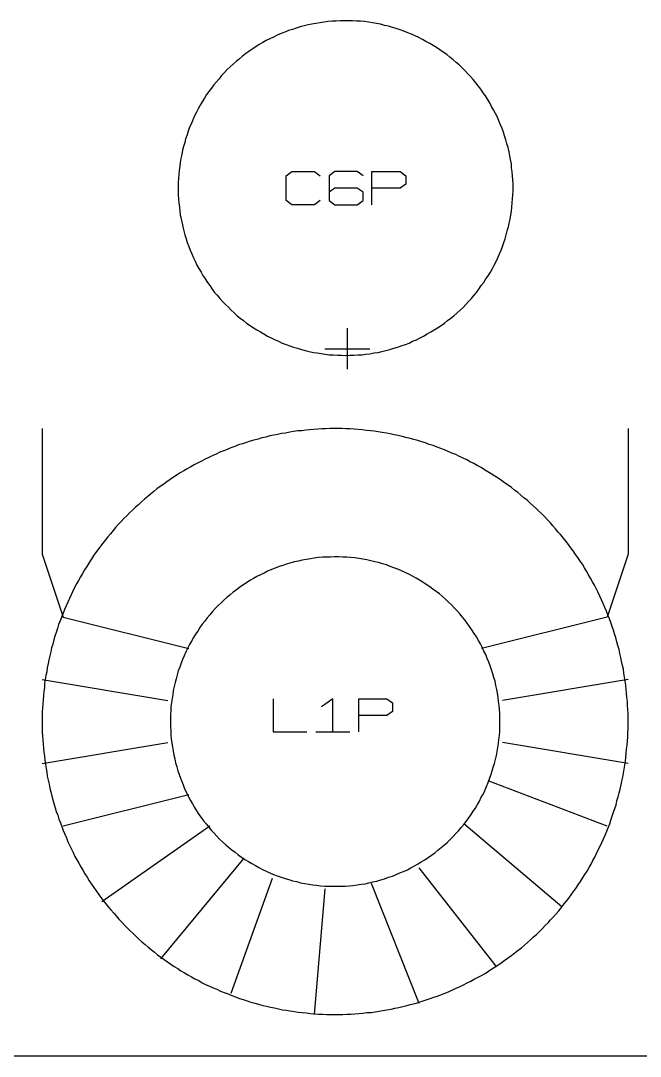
# Model space of a CAD drawing. Extents: x -93 to 502, y -337 to 504.
# Drawn here: x 79.9 to 133.1, y 0 to 88.9 of the extents above; entities that cross this region are included whole.
import ezdxf

# ---------------------------------------------------------------- set-up
doc = ezdxf.new("R2010")
doc.units = 0
doc.layers.add('1', color=1, linetype='CONTINUOUS')

msp = doc.modelspace()

# ---------------------------------------------------------------- linework, layer by layer
at = {"layer": '1'}
for p, q in [((107.33, 88.93), (106.98, 88.9)), ((107.68, 88.93), (107.33, 88.93)), ((108.03, 88.93), (107.68, 88.93)), ((108.38, 88.93), (108.03, 88.93)), ((108.73, 88.9), (108.38, 88.93)), ((102.9, 88.08), (102.58, 87.95)), ((103.23, 88.18), (102.9, 88.08)), ((103.55, 88.3), (103.23, 88.18)), ((103.9, 88.4), (103.55, 88.3)), ((104.23, 88.48), (103.9, 88.4)), ((104.58, 88.58), (104.23, 88.48)), ((104.9, 88.63), (104.58, 88.58)), ((105.25, 88.7), (104.9, 88.63)), ((105.6, 88.75), (105.25, 88.7)), ((105.95, 88.8), (105.6, 88.75)), ((106.28, 88.85), (105.95, 88.8)), ((106.63, 88.88), (106.28, 88.85)), ((106.98, 88.9), (106.63, 88.88)), ((109.08, 88.88), (108.73, 88.9)), ((109.43, 88.85), (109.08, 88.88)), ((109.78, 88.8), (109.43, 88.85)), ((110.1, 88.75), (109.78, 88.8)), ((110.45, 88.68), (110.1, 88.75)), ((110.8, 88.63), (110.45, 88.68)), ((111.15, 88.53), (110.8, 88.63)), ((111.48, 88.45), (111.15, 88.53)), ((111.83, 88.35), (111.48, 88.45)), ((112.15, 88.25), (111.83, 88.35)), ((112.48, 88.15), (112.15, 88.25)), ((112.8, 88.03), (112.48, 88.15)), ((100.98, 87.23), (100.68, 87.05)), ((101.3, 87.38), (100.98, 87.23)), ((101.6, 87.53), (101.3, 87.38)), ((101.93, 87.68), (101.6, 87.53)), ((102.25, 87.83), (101.93, 87.68)), ((102.58, 87.95), (102.25, 87.83)), ((113.13, 87.9), (112.8, 88.03)), ((113.45, 87.78), (113.13, 87.9)), ((113.78, 87.63), (113.45, 87.78)), ((114.1, 87.48), (113.78, 87.63)), ((114.4, 87.33), (114.1, 87.48)), ((114.7, 87.15), (114.4, 87.33)), ((99.5, 86.3), (99.23, 86.1)), ((99.78, 86.5), (99.5, 86.3)), ((100.08, 86.68), (99.78, 86.5)), ((100.38, 86.88), (100.08, 86.68)), ((100.68, 87.05), (100.38, 86.88)), ((115.03, 86.98), (114.7, 87.15)), ((115.33, 86.8), (115.03, 86.98)), ((115.6, 86.62), (115.33, 86.8)), ((115.9, 86.43), (115.6, 86.62)), ((116.18, 86.23), (115.9, 86.43)), ((98.4, 85.43), (98.13, 85.2)), ((98.68, 85.65), (98.4, 85.43)), ((98.95, 85.88), (98.68, 85.65)), ((99.23, 86.1), (98.95, 85.88)), ((116.48, 86.03), (116.18, 86.23)), ((116.75, 85.8), (116.48, 86.03)), ((117.03, 85.58), (116.75, 85.8)), ((117.28, 85.35), (117.03, 85.58)), ((97.63, 84.73), (97.4, 84.48)), ((97.88, 84.98), (97.63, 84.73)), ((98.13, 85.2), (97.88, 84.98)), ((117.55, 85.13), (117.28, 85.35)), ((117.8, 84.88), (117.55, 85.13)), ((118.05, 84.65), (117.8, 84.88)), ((118.28, 84.38), (118.05, 84.65)), ((96.7, 83.68), (96.48, 83.43)), ((96.93, 83.95), (96.7, 83.68)), ((97.15, 84.23), (96.93, 83.95)), ((97.4, 84.48), (97.15, 84.23)), ((118.53, 84.13), (118.28, 84.38)), ((118.75, 83.88), (118.53, 84.13)), ((118.98, 83.6), (118.75, 83.88)), ((119.18, 83.33), (118.98, 83.6)), ((96.05, 82.85), (95.85, 82.58)), ((96.28, 83.13), (96.05, 82.85)), ((96.48, 83.43), (96.28, 83.13)), ((119.4, 83.05), (119.18, 83.33)), ((119.6, 82.75), (119.4, 83.05)), ((119.8, 82.48), (119.6, 82.75)), ((95.48, 81.97), (95.3, 81.67)), ((95.68, 82.28), (95.48, 81.97)), ((95.85, 82.58), (95.68, 82.28)), ((119.98, 82.18), (119.8, 82.48)), ((120.18, 81.88), (119.98, 82.18)), ((120.33, 81.57), (120.18, 81.88)), ((94.98, 81.07), (94.83, 80.75)), ((95.15, 81.37), (94.98, 81.07)), ((95.3, 81.67), (95.15, 81.37)), ((120.5, 81.27), (120.33, 81.57)), ((120.68, 80.95), (120.5, 81.27)), ((120.83, 80.65), (120.68, 80.95)), ((94.55, 80.1), (94.4, 79.8)), ((94.68, 80.42), (94.55, 80.1)), ((94.83, 80.75), (94.68, 80.42)), ((120.95, 80.32), (120.83, 80.65)), ((121.1, 80), (120.95, 80.32)), ((94.28, 79.45), (94.18, 79.12)), ((94.4, 79.8), (94.28, 79.45)), ((121.23, 79.68), (121.1, 80)), ((121.35, 79.35), (121.23, 79.68)), ((121.45, 79.03), (121.35, 79.35)), ((93.98, 78.48), (93.88, 78.13)), ((94.05, 78.8), (93.98, 78.48)), ((94.18, 79.12), (94.05, 78.8)), ((121.55, 78.7), (121.45, 79.03)), ((121.65, 78.35), (121.55, 78.7)), ((121.75, 78.03), (121.65, 78.35)), ((93.73, 77.45), (93.65, 77.1)), ((93.8, 77.8), (93.73, 77.45)), ((93.88, 78.13), (93.8, 77.8)), ((121.83, 77.68), (121.75, 78.03)), ((121.9, 77.33), (121.83, 77.68)), ((93.6, 76.75), (93.55, 76.43)), ((93.65, 77.1), (93.6, 76.75)), ((121.95, 77), (121.9, 77.33)), ((122.03, 76.65), (121.95, 77)), ((122.05, 76.3), (122.03, 76.65)), ((93.48, 75.73), (93.45, 75.38)), ((93.5, 76.08), (93.48, 75.73)), ((93.55, 76.43), (93.5, 76.08)), ((102.7, 75.6), (103.18, 75.98)), ((102.7, 73.5), (102.7, 75.6)), ((103.18, 75.98), (105.13, 75.98)), ((105.13, 75.98), (105.6, 75.6)), ((106.88, 75.98), (106.38, 75.6)), ((106.38, 75.6), (106.38, 73.5)), ((108.8, 75.98), (106.88, 75.98)), ((109.3, 75.6), (108.8, 75.98)), ((110.05, 73.13), (110.05, 75.98)), ((110.05, 75.98), (112.48, 75.98)), ((112.48, 75.98), (112.98, 75.6)), ((112.98, 75.6), (112.98, 74.9)), ((122.1, 75.95), (122.05, 76.3)), ((122.13, 75.6), (122.1, 75.95)), ((122.15, 75.25), (122.13, 75.6)), ((93.45, 75.38), (93.43, 75.03)), ((93.43, 75.03), (93.43, 74.68)), ((112.98, 74.9), (112.48, 74.55)), ((122.18, 74.9), (122.15, 75.25)), ((122.18, 74.55), (122.18, 74.9)), ((93.43, 74.68), (93.43, 74.33)), ((93.43, 74.33), (93.43, 73.98)), ((93.43, 73.98), (93.45, 73.63)), ((106.88, 74.55), (106.38, 74.2)), ((108.8, 74.55), (106.88, 74.55)), ((109.3, 74.2), (108.8, 74.55)), ((109.3, 73.5), (109.3, 74.2)), ((112.48, 74.55), (110.05, 74.55)), ((122.13, 73.63), (122.15, 73.98)), ((122.15, 73.98), (122.18, 74.33)), ((122.18, 74.33), (122.18, 74.55)), ((93.45, 73.63), (93.48, 73.28)), ((93.48, 73.28), (93.53, 72.93)), ((93.53, 72.93), (93.55, 72.58)), ((103.18, 73.13), (102.7, 73.5)), ((105.13, 73.13), (103.18, 73.13)), ((105.6, 73.5), (105.13, 73.13)), ((106.38, 73.5), (106.88, 73.13)), ((106.88, 73.13), (108.8, 73.13)), ((108.8, 73.13), (109.3, 73.5)), ((122.03, 72.58), (122.08, 72.93)), ((122.08, 72.93), (122.1, 73.28)), ((122.1, 73.28), (122.13, 73.63)), ((93.55, 72.58), (93.6, 72.25)), ((93.6, 72.25), (93.68, 71.9)), ((121.93, 71.9), (121.98, 72.25)), ((121.98, 72.25), (122.03, 72.58)), ((93.68, 71.9), (93.75, 71.55)), ((93.75, 71.55), (93.83, 71.23)), ((93.83, 71.23), (93.9, 70.88)), ((121.68, 70.88), (121.78, 71.23)), ((121.78, 71.23), (121.85, 71.55)), ((121.85, 71.55), (121.93, 71.9)), ((93.9, 70.88), (94, 70.55)), ((94, 70.55), (94.1, 70.2)), ((121.5, 70.2), (121.6, 70.55)), ((121.6, 70.55), (121.68, 70.88)), ((94.1, 70.2), (94.2, 69.88)), ((94.2, 69.88), (94.33, 69.55)), ((94.33, 69.55), (94.45, 69.23)), ((121.15, 69.23), (121.28, 69.55)), ((121.28, 69.55), (121.38, 69.88)), ((121.38, 69.88), (121.5, 70.2)), ((94.45, 69.23), (94.58, 68.9)), ((94.58, 68.9), (94.73, 68.58)), ((94.73, 68.58), (94.88, 68.28)), ((120.73, 68.25), (120.88, 68.58)), ((120.88, 68.58), (121, 68.9)), ((121, 68.9), (121.15, 69.23)), ((94.88, 68.28), (95.03, 67.95)), ((95.03, 67.95), (95.2, 67.65)), ((95.2, 67.65), (95.38, 67.35)), ((120.23, 67.33), (120.4, 67.65)), ((120.4, 67.65), (120.55, 67.95)), ((120.55, 67.95), (120.73, 68.25)), ((95.38, 67.35), (95.55, 67.05)), ((95.55, 67.05), (95.73, 66.75)), ((95.73, 66.75), (95.93, 66.45)), ((119.68, 66.45), (119.85, 66.75)), ((119.85, 66.75), (120.05, 67.03)), ((120.05, 67.03), (120.23, 67.33)), ((95.93, 66.45), (96.13, 66.18)), ((96.13, 66.18), (96.33, 65.88)), ((96.33, 65.88), (96.55, 65.6)), ((119.05, 65.6), (119.25, 65.88)), ((119.25, 65.88), (119.45, 66.18)), ((119.45, 66.18), (119.68, 66.45)), ((96.55, 65.6), (96.78, 65.35)), ((96.78, 65.35), (97, 65.08)), ((97, 65.08), (97.23, 64.83)), ((118.35, 64.83), (118.6, 65.08)), ((118.6, 65.08), (118.83, 65.35)), ((118.83, 65.35), (119.05, 65.6)), ((97.23, 64.83), (97.48, 64.55)), ((97.48, 64.55), (97.73, 64.33)), ((97.73, 64.33), (97.98, 64.08)), ((97.98, 64.08), (98.23, 63.83)), ((117.38, 63.83), (117.63, 64.08)), ((117.63, 64.08), (117.88, 64.3)), ((117.88, 64.3), (118.13, 64.55)), ((118.13, 64.55), (118.35, 64.83)), ((98.23, 63.83), (98.48, 63.6)), ((98.48, 63.6), (98.75, 63.38)), ((98.75, 63.38), (99.03, 63.18)), ((99.03, 63.18), (99.3, 62.95)), ((116.28, 62.95), (116.55, 63.18)), ((116.55, 63.18), (116.83, 63.38)), ((116.83, 63.38), (117.1, 63.6)), ((117.1, 63.6), (117.38, 63.83)), ((99.3, 62.95), (99.6, 62.75)), ((99.6, 62.75), (99.88, 62.55)), ((99.88, 62.55), (100.18, 62.38)), ((100.18, 62.38), (100.48, 62.2)), ((107.93, 62.53), (107.93, 59)), ((115.13, 62.2), (115.4, 62.38)), ((115.4, 62.38), (115.7, 62.55)), ((115.7, 62.55), (116, 62.75)), ((116, 62.75), (116.28, 62.95)), ((100.48, 62.2), (100.78, 62.03)), ((100.78, 62.03), (101.08, 61.85)), ((101.08, 61.85), (101.4, 61.7)), ((101.4, 61.7), (101.7, 61.55)), ((101.7, 61.55), (102.03, 61.4)), ((102.03, 61.4), (102.35, 61.25)), ((113.25, 61.25), (113.55, 61.4)), ((113.55, 61.4), (113.88, 61.53)), ((113.88, 61.53), (114.2, 61.7)), ((114.2, 61.7), (114.5, 61.85)), ((114.5, 61.85), (114.8, 62.03)), ((114.8, 62.03), (115.13, 62.2)), ((102.35, 61.25), (102.68, 61.13)), ((102.68, 61.13), (103, 61)), ((103, 61), (103.33, 60.9)), ((103.33, 60.9), (103.68, 60.8)), ((103.68, 60.8), (104, 60.7)), ((104, 60.7), (104.33, 60.6)), ((104.33, 60.6), (104.68, 60.53)), ((104.68, 60.53), (105.03, 60.45)), ((106, 60.75), (109.88, 60.75)), ((110.58, 60.45), (110.9, 60.53)), ((110.9, 60.53), (111.25, 60.6)), ((111.25, 60.6), (111.6, 60.7)), ((111.6, 60.7), (111.93, 60.8)), ((111.93, 60.8), (112.25, 60.9)), ((112.25, 60.9), (112.58, 61)), ((112.58, 61), (112.93, 61.13)), ((112.93, 61.13), (113.25, 61.25)), ((105.03, 60.45), (105.35, 60.4)), ((105.35, 60.4), (105.7, 60.35)), ((105.7, 60.35), (106.05, 60.3)), ((106.05, 60.3), (106.4, 60.25)), ((106.4, 60.25), (106.75, 60.23)), ((106.75, 60.23), (107.1, 60.2)), ((107.1, 60.2), (107.45, 60.2)), ((107.45, 60.2), (107.8, 60.18)), ((107.8, 60.18), (108.15, 60.2)), ((108.15, 60.2), (108.5, 60.2)), ((108.5, 60.2), (108.85, 60.23)), ((108.85, 60.23), (109.2, 60.25)), ((109.2, 60.25), (109.53, 60.3)), ((109.53, 60.3), (109.88, 60.33)), ((109.88, 60.33), (110.23, 60.4)), ((110.23, 60.4), (110.58, 60.45)), ((81.75, 53.9), (81.75, 43.12)), ((101.95, 53.4), (101.63, 53.35)), ((102.3, 53.47), (101.95, 53.4)), ((102.65, 53.52), (102.3, 53.47)), ((103, 53.6), (102.65, 53.52)), ((103.33, 53.65), (103, 53.6)), ((103.68, 53.7), (103.33, 53.65)), ((104.03, 53.72), (103.68, 53.7)), ((104.38, 53.77), (104.03, 53.72)), ((104.7, 53.8), (104.38, 53.77)), ((105.05, 53.82), (104.7, 53.8)), ((105.4, 53.85), (105.05, 53.82)), ((105.75, 53.87), (105.4, 53.85)), ((106.1, 53.87), (105.75, 53.87)), ((106.45, 53.9), (106.1, 53.87)), ((106.8, 53.9), (106.45, 53.9)), ((107.15, 53.9), (106.8, 53.9)), ((107.5, 53.9), (107.15, 53.9)), ((107.83, 53.87), (107.5, 53.9)), ((108.18, 53.87), (107.83, 53.87)), ((108.53, 53.85), (108.18, 53.87)), ((108.88, 53.82), (108.53, 53.85)), ((109.23, 53.8), (108.88, 53.82)), ((109.58, 53.75), (109.23, 53.8)), ((109.93, 53.72), (109.58, 53.75)), ((110.25, 53.67), (109.93, 53.72)), ((110.6, 53.62), (110.25, 53.67)), ((110.95, 53.57), (110.6, 53.62)), ((111.3, 53.5), (110.95, 53.57)), ((111.63, 53.45), (111.3, 53.5)), ((111.98, 53.37), (111.63, 53.45)), ((112.3, 53.3), (111.98, 53.37)), ((132.05, 53.9), (132.05, 43.12)), ((98.6, 52.5), (98.28, 52.37)), ((98.95, 52.6), (98.6, 52.5)), ((99.28, 52.72), (98.95, 52.6)), ((99.6, 52.82), (99.28, 52.72)), ((99.93, 52.92), (99.6, 52.82)), ((100.28, 53), (99.93, 52.92)), ((100.6, 53.1), (100.28, 53)), ((100.95, 53.17), (100.6, 53.1)), ((101.28, 53.27), (100.95, 53.17)), ((101.63, 53.35), (101.28, 53.27)), ((112.65, 53.22), (112.3, 53.3)), ((112.98, 53.15), (112.65, 53.22)), ((113.33, 53.05), (112.98, 53.15)), ((113.65, 52.97), (113.33, 53.05)), ((114, 52.87), (113.65, 52.97)), ((114.33, 52.77), (114, 52.87)), ((114.65, 52.67), (114.33, 52.77)), ((114.98, 52.55), (114.65, 52.67)), ((115.33, 52.45), (114.98, 52.55)), ((96.68, 51.72), (96.35, 51.57)), ((97, 51.87), (96.68, 51.72)), ((97.33, 52), (97, 51.87)), ((97.63, 52.12), (97.33, 52)), ((97.95, 52.25), (97.63, 52.12)), ((98.28, 52.37), (97.95, 52.25)), ((115.65, 52.32), (115.33, 52.45)), ((115.98, 52.2), (115.65, 52.32)), ((116.3, 52.07), (115.98, 52.2)), ((116.6, 51.95), (116.3, 52.07)), ((116.93, 51.8), (116.6, 51.95)), ((117.25, 51.67), (116.93, 51.8)), ((117.58, 51.52), (117.25, 51.67)), ((94.8, 50.8), (94.5, 50.62)), ((95.13, 50.97), (94.8, 50.8)), ((95.43, 51.12), (95.13, 50.97)), ((95.73, 51.27), (95.43, 51.12)), ((96.05, 51.42), (95.73, 51.27)), ((96.35, 51.57), (96.05, 51.42)), ((117.88, 51.37), (117.58, 51.52)), ((118.2, 51.22), (117.88, 51.37)), ((118.5, 51.05), (118.2, 51.22)), ((118.8, 50.9), (118.5, 51.05)), ((119.1, 50.72), (118.8, 50.9)), ((119.43, 50.55), (119.1, 50.72)), ((93.33, 49.92), (93.03, 49.72)), ((93.6, 50.1), (93.33, 49.92)), ((93.9, 50.27), (93.6, 50.1)), ((94.2, 50.45), (93.9, 50.27)), ((94.5, 50.62), (94.2, 50.45)), ((119.73, 50.37), (119.43, 50.55)), ((120, 50.2), (119.73, 50.37)), ((120.3, 50.02), (120, 50.2)), ((120.6, 49.82), (120.3, 50.02)), ((120.9, 49.65), (120.6, 49.82)), ((91.88, 48.92), (91.6, 48.72)), ((92.18, 49.12), (91.88, 48.92)), ((92.45, 49.32), (92.18, 49.12)), ((92.73, 49.52), (92.45, 49.32)), ((93.03, 49.72), (92.73, 49.52)), ((121.18, 49.45), (120.9, 49.65)), ((121.45, 49.25), (121.18, 49.45)), ((121.75, 49.05), (121.45, 49.25)), ((122.03, 48.85), (121.75, 49.05)), ((90.8, 48.07), (90.53, 47.85)), ((91.05, 48.27), (90.8, 48.07)), ((91.33, 48.5), (91.05, 48.27)), ((91.6, 48.72), (91.33, 48.5)), ((122.3, 48.62), (122.03, 48.85)), ((122.58, 48.42), (122.3, 48.62)), ((122.85, 48.2), (122.58, 48.42)), ((123.1, 47.97), (122.85, 48.2)), ((89.75, 47.15), (89.5, 46.9)), ((90, 47.37), (89.75, 47.15)), ((90.28, 47.62), (90, 47.37)), ((90.53, 47.85), (90.28, 47.62)), ((123.38, 47.75), (123.1, 47.97)), ((123.63, 47.52), (123.38, 47.75)), ((123.9, 47.27), (123.63, 47.52)), ((124.15, 47.05), (123.9, 47.27)), ((89, 46.42), (88.75, 46.17)), ((89.25, 46.67), (89, 46.42)), ((89.5, 46.9), (89.25, 46.67)), ((124.4, 46.8), (124.15, 47.05)), ((124.65, 46.57), (124.4, 46.8)), ((124.9, 46.32), (124.65, 46.57)), ((125.13, 46.07), (124.9, 46.32)), ((88.05, 45.4), (87.83, 45.15)), ((88.28, 45.67), (88.05, 45.4)), ((88.53, 45.92), (88.28, 45.67)), ((88.75, 46.17), (88.53, 45.92)), ((125.38, 45.82), (125.13, 46.07)), ((125.6, 45.55), (125.38, 45.82)), ((125.83, 45.3), (125.6, 45.55)), ((87.38, 44.6), (87.18, 44.35)), ((87.6, 44.87), (87.38, 44.6)), ((87.83, 45.15), (87.6, 44.87)), ((126.05, 45.02), (125.83, 45.3)), ((126.28, 44.77), (126.05, 45.02)), ((126.5, 44.5), (126.28, 44.77)), ((126.73, 44.22), (126.5, 44.5)), ((86.75, 43.8), (86.53, 43.5)), ((86.95, 44.07), (86.75, 43.8)), ((87.18, 44.35), (86.95, 44.07)), ((126.93, 43.95), (126.73, 44.22)), ((127.15, 43.67), (126.93, 43.95)), ((127.35, 43.4), (127.15, 43.67)), ((81.75, 43.12), (83.55, 37.72)), ((86.13, 42.95), (85.95, 42.65)), ((86.33, 43.22), (86.13, 42.95)), ((86.53, 43.5), (86.33, 43.22)), ((104.78, 42.72), (104.43, 42.67)), ((105.1, 42.77), (104.78, 42.72)), ((105.45, 42.82), (105.1, 42.77)), ((105.8, 42.85), (105.45, 42.82)), ((106.15, 42.87), (105.8, 42.85)), ((106.5, 42.87), (106.15, 42.87)), ((106.85, 42.9), (106.5, 42.87)), ((107.2, 42.9), (106.85, 42.9)), ((107.55, 42.87), (107.2, 42.9)), ((107.9, 42.85), (107.55, 42.87)), ((108.23, 42.82), (107.9, 42.85)), ((108.58, 42.8), (108.23, 42.82)), ((108.93, 42.75), (108.58, 42.8)), ((109.28, 42.7), (108.93, 42.75)), ((109.63, 42.62), (109.28, 42.7)), ((127.55, 43.1), (127.35, 43.4)), ((127.75, 42.82), (127.55, 43.1)), ((127.93, 42.52), (127.75, 42.82)), ((132.05, 43.12), (130.25, 37.72)), ((85.58, 42.07), (85.38, 41.77)), ((85.75, 42.35), (85.58, 42.07)), ((85.95, 42.65), (85.75, 42.35)), ((101.43, 41.8), (101.1, 41.65)), ((101.75, 41.92), (101.43, 41.8)), ((102.08, 42.05), (101.75, 41.92)), ((102.4, 42.15), (102.08, 42.05)), ((102.73, 42.27), (102.4, 42.15)), ((103.08, 42.37), (102.73, 42.27)), ((103.4, 42.45), (103.08, 42.37)), ((103.75, 42.52), (103.4, 42.45)), ((104.08, 42.6), (103.75, 42.52)), ((104.43, 42.67), (104.08, 42.6)), ((109.95, 42.55), (109.63, 42.62)), ((110.3, 42.47), (109.95, 42.55)), ((110.63, 42.4), (110.3, 42.47)), ((110.98, 42.3), (110.63, 42.4)), ((111.3, 42.2), (110.98, 42.3)), ((111.63, 42.07), (111.3, 42.2)), ((111.95, 41.95), (111.63, 42.07)), ((112.28, 41.82), (111.95, 41.95)), ((112.6, 41.7), (112.28, 41.82)), ((128.13, 42.25), (127.93, 42.52)), ((128.3, 41.95), (128.13, 42.25)), ((128.48, 41.65), (128.3, 41.95)), ((85.03, 41.17), (84.85, 40.87)), ((85.2, 41.47), (85.03, 41.17)), ((85.38, 41.77), (85.2, 41.47)), ((99.88, 41.02), (99.58, 40.85)), ((100.18, 41.2), (99.88, 41.02)), ((100.48, 41.35), (100.18, 41.2)), ((100.8, 41.5), (100.48, 41.35)), ((101.1, 41.65), (100.8, 41.5)), ((112.9, 41.55), (112.6, 41.7)), ((113.23, 41.4), (112.9, 41.55)), ((113.53, 41.22), (113.23, 41.4)), ((113.85, 41.07), (113.53, 41.22)), ((114.15, 40.9), (113.85, 41.07)), ((128.65, 41.35), (128.48, 41.65)), ((128.83, 41.05), (128.65, 41.35)), ((129, 40.75), (128.83, 41.05)), ((84.53, 40.25), (84.38, 39.95)), ((84.7, 40.57), (84.53, 40.25)), ((84.85, 40.87), (84.7, 40.57)), ((98.43, 40.07), (98.13, 39.85)), ((98.7, 40.27), (98.43, 40.07)), ((98.98, 40.47), (98.7, 40.27)), ((99.28, 40.65), (98.98, 40.47)), ((99.58, 40.85), (99.28, 40.65)), ((114.43, 40.72), (114.15, 40.9)), ((114.73, 40.52), (114.43, 40.72)), ((115.03, 40.32), (114.73, 40.52)), ((115.3, 40.12), (115.03, 40.32)), ((115.58, 39.92), (115.3, 40.12)), ((129.18, 40.45), (129, 40.75)), ((129.33, 40.12), (129.18, 40.45)), ((129.48, 39.82), (129.33, 40.12)), ((84.08, 39.32), (83.93, 39)), ((84.23, 39.62), (84.08, 39.32)), ((84.38, 39.95), (84.23, 39.62)), ((97.35, 39.17), (97.1, 38.95)), ((97.6, 39.4), (97.35, 39.17)), ((97.88, 39.62), (97.6, 39.4)), ((98.13, 39.85), (97.88, 39.62)), ((115.85, 39.7), (115.58, 39.92)), ((116.13, 39.47), (115.85, 39.7)), ((116.38, 39.25), (116.13, 39.47)), ((116.63, 39), (116.38, 39.25)), ((129.63, 39.5), (129.48, 39.82)), ((129.78, 39.2), (129.63, 39.5)), ((129.93, 38.87), (129.78, 39.2)), ((83.65, 38.37), (83.53, 38.05)), ((83.8, 38.67), (83.65, 38.37)), ((83.93, 39), (83.8, 38.67)), ((96.6, 38.45), (96.38, 38.2)), ((96.85, 38.7), (96.6, 38.45)), ((97.1, 38.95), (96.85, 38.7)), ((116.88, 38.77), (116.63, 39)), ((117.13, 38.52), (116.88, 38.77)), ((117.35, 38.27), (117.13, 38.52)), ((117.6, 38), (117.35, 38.27)), ((130.05, 38.55), (129.93, 38.87)), ((130.2, 38.22), (130.05, 38.55)), ((83.28, 37.4), (83.15, 37.07)), ((83.4, 37.72), (83.28, 37.4)), ((83.53, 38.05), (83.4, 37.72)), ((83.55, 37.72), (94.33, 35.02)), ((95.7, 37.37), (95.48, 37.1)), ((95.9, 37.65), (95.7, 37.37)), ((96.13, 37.92), (95.9, 37.65)), ((96.38, 38.2), (96.13, 37.92)), ((117.83, 37.72), (117.6, 38)), ((118.03, 37.47), (117.83, 37.72)), ((118.25, 37.2), (118.03, 37.47)), ((130.25, 37.72), (119.48, 35.02)), ((130.33, 37.9), (130.2, 38.22)), ((130.45, 37.57), (130.33, 37.9)), ((130.58, 37.25), (130.45, 37.57)), ((83.05, 36.75), (82.95, 36.4)), ((83.15, 37.07), (83.05, 36.75)), ((95.1, 36.52), (94.9, 36.25)), ((95.28, 36.82), (95.1, 36.52)), ((95.48, 37.1), (95.28, 36.82)), ((118.45, 36.9), (118.25, 37.2)), ((118.65, 36.62), (118.45, 36.9)), ((118.85, 36.32), (118.65, 36.62)), ((130.68, 36.92), (130.58, 37.25)), ((130.8, 36.6), (130.68, 36.92)), ((130.9, 36.27), (130.8, 36.6)), ((82.73, 35.75), (82.65, 35.4)), ((82.83, 36.07), (82.73, 35.75)), ((82.95, 36.4), (82.83, 36.07)), ((94.55, 35.65), (94.38, 35.35)), ((94.73, 35.95), (94.55, 35.65)), ((94.9, 36.25), (94.73, 35.95)), ((119.03, 36.02), (118.85, 36.32)), ((119.2, 35.72), (119.03, 36.02)), ((119.38, 35.42), (119.2, 35.72)), ((131, 35.95), (130.9, 36.27)), ((131.1, 35.6), (131, 35.95)), ((131.18, 35.27), (131.1, 35.6)), ((82.48, 34.72), (82.4, 34.4)), ((82.55, 35.07), (82.48, 34.72)), ((82.65, 35.4), (82.55, 35.07)), ((94.08, 34.72), (93.93, 34.4)), ((94.23, 35.02), (94.08, 34.72)), ((94.38, 35.35), (94.23, 35.02)), ((119.53, 35.12), (119.38, 35.42)), ((119.68, 34.8), (119.53, 35.12)), ((119.83, 34.5), (119.68, 34.8)), ((131.28, 34.92), (131.18, 35.27)), ((131.35, 34.6), (131.28, 34.92)), ((82.3, 34.05), (82.25, 33.72)), ((82.4, 34.4), (82.3, 34.05)), ((93.8, 34.07), (93.68, 33.75)), ((93.93, 34.4), (93.8, 34.07)), ((119.95, 34.17), (119.83, 34.5)), ((120.1, 33.85), (119.95, 34.17)), ((120.2, 33.52), (120.1, 33.85)), ((131.43, 34.25), (131.35, 34.6)), ((131.5, 33.92), (131.43, 34.25)), ((131.58, 33.57), (131.5, 33.92)), ((82.13, 33.02), (82.05, 32.7)), ((82.18, 33.37), (82.13, 33.02)), ((82.25, 33.72), (82.18, 33.37)), ((93.43, 33.1), (93.33, 32.77)), ((93.55, 33.42), (93.43, 33.1)), ((93.68, 33.75), (93.55, 33.42)), ((120.33, 33.2), (120.2, 33.52)), ((120.43, 32.85), (120.33, 33.2)), ((131.65, 33.25), (131.58, 33.57)), ((131.7, 32.9), (131.65, 33.25)), ((81.75, 32.35), (92.53, 30.55)), ((82, 32.35), (81.95, 32)), ((82.05, 32.7), (82, 32.35)), ((93.15, 32.1), (93.08, 31.75)), ((93.25, 32.42), (93.15, 32.1)), ((93.33, 32.77), (93.25, 32.42)), ((120.53, 32.52), (120.43, 32.85)), ((120.63, 32.2), (120.53, 32.52)), ((120.7, 31.85), (120.63, 32.2)), ((132.05, 32.35), (121.28, 30.55)), ((131.75, 32.55), (131.7, 32.9)), ((131.8, 32.2), (131.75, 32.55)), ((131.85, 31.87), (131.8, 32.2)), ((81.88, 31.32), (81.85, 30.97)), ((81.93, 31.65), (81.88, 31.32)), ((81.95, 32), (81.93, 31.65)), ((93, 31.42), (92.95, 31.07)), ((93.08, 31.75), (93, 31.42)), ((120.78, 31.5), (120.7, 31.85)), ((120.83, 31.17), (120.78, 31.5)), ((120.9, 30.82), (120.83, 31.17)), ((131.9, 31.52), (131.85, 31.87)), ((131.93, 31.17), (131.9, 31.52)), ((131.95, 30.82), (131.93, 31.17)), ((81.8, 30.27), (81.78, 29.92)), ((81.83, 30.62), (81.8, 30.27)), ((81.85, 30.97), (81.83, 30.62)), ((92.85, 30.37), (92.8, 30.02)), ((92.9, 30.72), (92.85, 30.37)), ((92.95, 31.07), (92.9, 30.72)), ((101.58, 30.7), (101.58, 27.87)), ((106.7, 30.7), (105.73, 30)), ((106.7, 27.87), (106.7, 30.7)), ((108.93, 27.87), (108.93, 30.7)), ((108.93, 30.7), (111.35, 30.7)), ((111.35, 30.7), (111.83, 30.35)), ((111.83, 30.35), (111.83, 29.62)), ((120.93, 30.47), (120.9, 30.82)), ((120.98, 30.12), (120.93, 30.47)), ((132, 30.47), (131.95, 30.82)), ((132, 30.12), (132, 30.47)), ((81.78, 29.92), (81.75, 29.57)), ((81.75, 29.57), (81.75, 29.22)), ((92.78, 29.7), (92.75, 29.35)), ((92.75, 29.35), (92.75, 29)), ((92.8, 30.02), (92.78, 29.7)), ((111.83, 29.62), (111.35, 29.27)), ((121, 29.8), (120.98, 30.12)), ((121.03, 29.45), (121, 29.8)), ((121.05, 29.1), (121.03, 29.45)), ((132.03, 29.77), (132, 30.12)), ((132.05, 29.45), (132.03, 29.77)), ((132.05, 29.1), (132.05, 29.45)), ((81.75, 29.22), (81.75, 28.9)), ((81.75, 28.9), (81.75, 28.55)), ((81.75, 28.55), (81.75, 28.2)), ((92.75, 29), (92.75, 28.65)), ((92.75, 28.65), (92.75, 28.3)), ((111.35, 29.27), (108.93, 29.27)), ((121.03, 28.25), (121.05, 28.6)), ((121.05, 28.75), (121.05, 29.1)), ((121.05, 28.6), (121.05, 28.75)), ((132.05, 28.75), (132.05, 29.1)), ((132.05, 28.45), (132.05, 28.75)), ((81.75, 28.2), (81.75, 27.85)), ((81.75, 27.85), (81.78, 27.5)), ((92.75, 28.3), (92.78, 27.95)), ((92.78, 27.95), (92.8, 27.6)), ((92.8, 27.6), (92.83, 27.25)), ((101.58, 27.87), (104.48, 27.87)), ((105.25, 27.87), (108.15, 27.87)), ((121, 27.55), (121.03, 27.9)), ((121.03, 27.9), (121.03, 28.25)), ((132.03, 27.77), (132.05, 28.1)), ((132.03, 27.42), (132.03, 27.77)), ((132.05, 28.1), (132.05, 28.45)), ((81.75, 25.15), (92.53, 26.95)), ((81.78, 27.5), (81.8, 27.15)), ((81.8, 27.15), (81.83, 26.8)), ((81.83, 26.8), (81.85, 26.45)), ((92.83, 27.25), (92.88, 26.9)), ((92.88, 26.9), (92.93, 26.57)), ((120.88, 26.52), (120.93, 26.87)), ((120.93, 26.87), (120.95, 27.2)), ((120.95, 27.2), (121, 27.55)), ((132.05, 25.15), (121.28, 26.95)), ((131.93, 26.37), (131.98, 26.72)), ((131.98, 26.72), (132, 27.07)), ((132, 27.07), (132.03, 27.42)), ((81.85, 26.45), (81.88, 26.12)), ((81.88, 26.12), (81.93, 25.77)), ((92.93, 26.57), (92.98, 26.22)), ((92.98, 26.22), (93.05, 25.87)), ((93.05, 25.87), (93.13, 25.55)), ((120.68, 25.5), (120.75, 25.82)), ((120.75, 25.82), (120.8, 26.17)), ((120.8, 26.17), (120.88, 26.52)), ((131.85, 25.67), (131.9, 26.02)), ((131.9, 26.02), (131.93, 26.37)), ((81.93, 25.77), (81.98, 25.42)), ((81.98, 25.42), (82.03, 25.07)), ((82.03, 25.07), (82.08, 24.72)), ((93.13, 25.55), (93.2, 25.2)), ((93.2, 25.2), (93.3, 24.87)), ((120.48, 24.82), (120.58, 25.15)), ((120.58, 25.15), (120.68, 25.5)), ((131.73, 24.65), (131.78, 25)), ((131.78, 25), (131.83, 25.35)), ((131.83, 25.35), (131.85, 25.67)), ((82.08, 24.72), (82.13, 24.4)), ((82.13, 24.4), (82.18, 24.05)), ((82.18, 24.05), (82.25, 23.7)), ((93.3, 24.87), (93.4, 24.52)), ((93.4, 24.52), (93.5, 24.2)), ((93.5, 24.2), (93.63, 23.87)), ((120.15, 23.82), (120.28, 24.15)), ((120.28, 24.15), (120.38, 24.5)), ((120.38, 24.5), (120.48, 24.82)), ((131.6, 23.97), (131.65, 24.3)), ((131.65, 24.3), (131.73, 24.65)), ((82.25, 23.7), (82.33, 23.37)), ((82.33, 23.37), (82.4, 23.02)), ((93.63, 23.87), (93.75, 23.55)), ((93.75, 23.55), (93.88, 23.22)), ((93.88, 23.22), (94, 22.9)), ((119.78, 22.87), (119.9, 23.17)), ((119.9, 23.17), (120.03, 23.5)), ((120.03, 23.5), (120.15, 23.82)), ((130.25, 19.75), (120.05, 23.65)), ((131.38, 22.95), (131.45, 23.3)), ((131.45, 23.3), (131.53, 23.62)), ((131.53, 23.62), (131.6, 23.97)), ((82.4, 23.02), (82.48, 22.7)), ((82.48, 22.7), (82.58, 22.35)), ((82.58, 22.35), (82.65, 22.02)), ((94.33, 22.45), (83.55, 19.75)), ((94, 22.9), (94.15, 22.6)), ((94.15, 22.6), (94.3, 22.27)), ((94.3, 22.27), (94.48, 21.97)), ((119.3, 21.92), (119.45, 22.25)), ((119.45, 22.25), (119.63, 22.55)), ((119.63, 22.55), (119.78, 22.87)), ((131.1, 21.95), (131.2, 22.27)), ((131.2, 22.27), (131.3, 22.62)), ((131.3, 22.62), (131.38, 22.95)), ((82.65, 22.02), (82.75, 21.7)), ((82.75, 21.7), (82.85, 21.35)), ((82.85, 21.35), (82.95, 21.02)), ((94.48, 21.97), (94.65, 21.67)), ((94.65, 21.67), (94.83, 21.37)), ((94.83, 21.37), (95, 21.07)), ((118.95, 21.32), (119.13, 21.62)), ((119.13, 21.62), (119.3, 21.92)), ((130.93, 21.27), (131.03, 21.6)), ((131.03, 21.6), (131.1, 21.95)), ((82.95, 21.02), (83.08, 20.7)), ((83.08, 20.7), (83.18, 20.37)), ((95, 21.07), (95.2, 20.77)), ((95.2, 20.77), (95.4, 20.5)), ((95.4, 20.5), (95.6, 20.22)), ((118.15, 20.17), (118.38, 20.47)), ((118.38, 20.47), (118.58, 20.75)), ((118.58, 20.75), (118.75, 21.05)), ((118.75, 21.05), (118.95, 21.32)), ((130.58, 20.27), (130.7, 20.62)), ((130.7, 20.62), (130.8, 20.95)), ((130.8, 20.95), (130.93, 21.27)), ((83.18, 20.37), (83.3, 20.05)), ((83.3, 20.05), (83.43, 19.72)), ((83.43, 19.72), (83.55, 19.4)), ((96.13, 19.75), (86.85, 13.25)), ((95.6, 20.22), (95.83, 19.95)), ((95.83, 19.95), (96.05, 19.67)), ((96.05, 19.67), (96.28, 19.4)), ((117.5, 19.37), (117.73, 19.65)), ((117.73, 19.65), (117.95, 19.9)), ((117.95, 19.9), (118.15, 20.17)), ((117.95, 20), (126.38, 12.85)), ((130.23, 19.32), (130.35, 19.62)), ((130.35, 19.62), (130.48, 19.95)), ((130.48, 19.95), (130.58, 20.27)), ((83.55, 19.4), (83.68, 19.07)), ((83.68, 19.07), (83.83, 18.75)), ((83.83, 18.75), (83.95, 18.42)), ((96.28, 19.4), (96.5, 19.15)), ((96.5, 19.15), (96.73, 18.9)), ((96.73, 18.9), (96.98, 18.65)), ((116.78, 18.62), (117.03, 18.87)), ((117.03, 18.87), (117.25, 19.12)), ((117.25, 19.12), (117.5, 19.37)), ((129.95, 18.67), (130.08, 19)), ((130.08, 19), (130.23, 19.32)), ((83.95, 18.42), (84.1, 18.12)), ((84.1, 18.12), (84.25, 17.8)), ((84.25, 17.8), (84.4, 17.5)), ((96.98, 18.65), (97.23, 18.42)), ((97.23, 18.42), (97.5, 18.17)), ((97.5, 18.17), (97.75, 17.95)), ((97.75, 17.95), (98.03, 17.72)), ((115.73, 17.7), (116, 17.92)), ((116, 17.92), (116.28, 18.15)), ((116.28, 18.15), (116.53, 18.37)), ((116.53, 18.37), (116.78, 18.62)), ((129.5, 17.72), (129.65, 18.05)), ((129.65, 18.05), (129.8, 18.35)), ((129.8, 18.35), (129.95, 18.67)), ((84.4, 17.5), (84.55, 17.17)), ((84.55, 17.17), (84.73, 16.87)), ((99.05, 17.02), (91.9, 8.37)), ((98.03, 17.72), (98.3, 17.52)), ((98.3, 17.52), (98.58, 17.3)), ((98.58, 17.3), (98.85, 17.1)), ((98.85, 17.1), (99.15, 16.9)), ((99.15, 16.9), (99.45, 16.72)), ((114.6, 16.87), (114.9, 17.07)), ((114.9, 17.07), (115.18, 17.27)), ((115.18, 17.27), (115.45, 17.47)), ((115.45, 17.47), (115.73, 17.7)), ((129.03, 16.8), (129.2, 17.1)), ((129.2, 17.1), (129.35, 17.42)), ((129.35, 17.42), (129.5, 17.72)), ((84.73, 16.87), (84.9, 16.57)), ((84.9, 16.57), (85.05, 16.27)), ((85.05, 16.27), (85.23, 15.97)), ((99.45, 16.72), (99.75, 16.55)), ((99.75, 16.55), (100.05, 16.37)), ((100.05, 16.37), (100.35, 16.2)), ((100.35, 16.2), (100.65, 16.05)), ((100.65, 16.05), (100.98, 15.9)), ((112.78, 15.87), (113.1, 16.02)), ((113.1, 16.02), (113.4, 16.17)), ((113.4, 16.17), (113.7, 16.35)), ((113.7, 16.35), (114.03, 16.52)), ((114.03, 16.52), (114.3, 16.7)), ((114.08, 16.17), (120.7, 7.75)), ((114.3, 16.7), (114.6, 16.87)), ((128.53, 15.9), (128.7, 16.2)), ((128.7, 16.2), (128.88, 16.5)), ((128.88, 16.5), (129.03, 16.8)), ((85.23, 15.97), (85.4, 15.67)), ((85.4, 15.67), (85.6, 15.37)), ((85.6, 15.37), (85.78, 15.07)), ((101.5, 15.27), (97.93, 5.4)), ((100.98, 15.9), (101.3, 15.75)), ((101.3, 15.75), (101.6, 15.62)), ((101.6, 15.62), (101.93, 15.5)), ((101.93, 15.5), (102.25, 15.37)), ((102.25, 15.37), (102.6, 15.27)), ((102.6, 15.27), (102.93, 15.17)), ((102.93, 15.17), (103.25, 15.07)), ((110.48, 15.05), (110.83, 15.15)), ((110.83, 15.15), (111.15, 15.25)), ((111.15, 15.25), (111.48, 15.37)), ((111.48, 15.37), (111.83, 15.47)), ((111.83, 15.47), (112.15, 15.6)), ((112.15, 15.6), (112.45, 15.75)), ((112.45, 15.75), (112.78, 15.87)), ((127.98, 15), (128.15, 15.3)), ((128.15, 15.3), (128.33, 15.6)), ((128.33, 15.6), (128.53, 15.9)), ((85.78, 15.07), (85.98, 14.77)), ((85.98, 14.77), (86.18, 14.5)), ((86.18, 14.5), (86.38, 14.22)), ((103.25, 15.07), (103.6, 15)), ((103.6, 15), (103.93, 14.9)), ((103.93, 14.9), (104.28, 14.85)), ((104.28, 14.85), (104.63, 14.77)), ((104.63, 14.77), (104.98, 14.72)), ((104.98, 14.72), (105.3, 14.7)), ((106, 14.37), (105.1, 3.6)), ((105.3, 14.7), (105.65, 14.65)), ((105.65, 14.65), (106, 14.62)), ((106, 14.62), (106.35, 14.6)), ((106.35, 14.6), (106.7, 14.6)), ((106.7, 14.6), (107.05, 14.6)), ((107.05, 14.6), (107.4, 14.6)), ((107.4, 14.6), (107.75, 14.62)), ((107.75, 14.62), (108.1, 14.65)), ((108.1, 14.65), (108.43, 14.67)), ((108.43, 14.67), (108.78, 14.72)), ((108.78, 14.72), (109.13, 14.77)), ((109.13, 14.77), (109.48, 14.82)), ((109.48, 14.82), (109.8, 14.9)), ((109.8, 14.9), (110.15, 14.97)), ((110, 14.87), (114.08, 4.55)), ((110.15, 14.97), (110.48, 15.05)), ((127.38, 14.15), (127.58, 14.42)), ((127.58, 14.42), (127.78, 14.72)), ((127.78, 14.72), (127.98, 15)), ((86.38, 14.22), (86.58, 13.92)), ((86.58, 13.92), (86.78, 13.65)), ((86.78, 13.65), (86.98, 13.37)), ((86.98, 13.37), (87.2, 13.1)), ((126.75, 13.3), (126.98, 13.57)), ((126.98, 13.57), (127.18, 13.87)), ((127.18, 13.87), (127.38, 14.15)), ((87.2, 13.1), (87.43, 12.82)), ((87.43, 12.82), (87.65, 12.57)), ((87.65, 12.57), (87.88, 12.3)), ((125.88, 12.22), (126.1, 12.5)), ((126.1, 12.5), (126.33, 12.77)), ((126.33, 12.77), (126.55, 13.05)), ((126.55, 13.05), (126.75, 13.3)), ((87.88, 12.3), (88.1, 12.05)), ((88.1, 12.05), (88.33, 11.77)), ((88.33, 11.77), (88.58, 11.52)), ((125.18, 11.47), (125.4, 11.72)), ((125.4, 11.72), (125.65, 11.97)), ((125.65, 11.97), (125.88, 12.22)), ((88.58, 11.52), (88.8, 11.27)), ((88.8, 11.27), (89.05, 11.02)), ((89.05, 11.02), (89.3, 10.77)), ((89.3, 10.77), (89.55, 10.55)), ((124.2, 10.47), (124.45, 10.72)), ((124.45, 10.72), (124.7, 10.97)), ((124.7, 10.97), (124.93, 11.22)), ((124.93, 11.22), (125.18, 11.47)), ((89.55, 10.55), (89.8, 10.3)), ((89.8, 10.3), (90.05, 10.07)), ((90.05, 10.07), (90.3, 9.82)), ((90.3, 9.82), (90.58, 9.6)), ((123.43, 9.77), (123.68, 10)), ((123.68, 10), (123.93, 10.25)), ((123.93, 10.25), (124.2, 10.47)), ((90.58, 9.6), (90.85, 9.37)), ((90.85, 9.37), (91.1, 9.17)), ((91.1, 9.17), (91.38, 8.95)), ((91.38, 8.95), (91.65, 8.72)), ((122.08, 8.67), (122.35, 8.9)), ((122.35, 8.9), (122.63, 9.12)), ((122.63, 9.12), (122.9, 9.32)), ((122.9, 9.32), (123.15, 9.55)), ((123.15, 9.55), (123.43, 9.77)), ((91.65, 8.72), (91.93, 8.52)), ((91.93, 8.52), (92.23, 8.32)), ((92.23, 8.32), (92.5, 8.12)), ((92.5, 8.12), (92.78, 7.92)), ((120.95, 7.87), (121.23, 8.07)), ((121.23, 8.07), (121.5, 8.27)), ((121.5, 8.27), (121.8, 8.47)), ((121.8, 8.47), (122.08, 8.67)), ((92.78, 7.92), (93.08, 7.72)), ((93.08, 7.72), (93.38, 7.55)), ((93.38, 7.55), (93.65, 7.35)), ((93.65, 7.35), (93.95, 7.17)), ((93.95, 7.17), (94.25, 7)), ((119.48, 6.95), (119.78, 7.12)), ((119.78, 7.12), (120.08, 7.32)), ((120.08, 7.32), (120.35, 7.5)), ((120.35, 7.5), (120.65, 7.67)), ((120.65, 7.67), (120.95, 7.87)), ((94.25, 7), (94.55, 6.82)), ((94.55, 6.82), (94.85, 6.65)), ((94.85, 6.65), (95.18, 6.5)), ((95.18, 6.5), (95.48, 6.32)), ((95.48, 6.32), (95.78, 6.17)), ((117.93, 6.15), (118.25, 6.3)), ((118.25, 6.3), (118.55, 6.45)), ((118.55, 6.45), (118.85, 6.62)), ((118.85, 6.62), (119.18, 6.8)), ((119.18, 6.8), (119.48, 6.95)), ((95.78, 6.17), (96.1, 6.02)), ((96.1, 6.02), (96.43, 5.87)), ((96.43, 5.87), (96.73, 5.75)), ((96.73, 5.75), (97.05, 5.6)), ((97.05, 5.6), (97.38, 5.47)), ((97.38, 5.47), (97.7, 5.35)), ((97.7, 5.35), (98.03, 5.22)), ((116.03, 5.3), (116.35, 5.42)), ((116.35, 5.42), (116.68, 5.57)), ((116.68, 5.57), (116.98, 5.7)), ((116.98, 5.7), (117.3, 5.85)), ((117.3, 5.85), (117.63, 6)), ((117.63, 6), (117.93, 6.15)), ((98.03, 5.22), (98.35, 5.1)), ((98.35, 5.1), (98.68, 4.97)), ((98.68, 4.97), (99, 4.87)), ((99, 4.87), (99.33, 4.75)), ((99.33, 4.75), (99.65, 4.65)), ((99.65, 4.65), (100, 4.55)), ((100, 4.55), (100.33, 4.47)), ((100.33, 4.47), (100.68, 4.37)), ((113.05, 4.35), (113.38, 4.45)), ((113.38, 4.45), (113.73, 4.52)), ((113.73, 4.52), (114.05, 4.62)), ((114.05, 4.62), (114.38, 4.72)), ((114.38, 4.72), (114.73, 4.85)), ((114.73, 4.85), (115.05, 4.95)), ((115.05, 4.95), (115.38, 5.07)), ((115.38, 5.07), (115.7, 5.17)), ((115.7, 5.17), (116.03, 5.3)), ((100.68, 4.37), (101, 4.3)), ((101, 4.3), (101.35, 4.22)), ((101.35, 4.22), (101.68, 4.15)), ((101.68, 4.15), (102.03, 4.07)), ((102.03, 4.07), (102.38, 4)), ((102.38, 4), (102.7, 3.95)), ((102.7, 3.95), (103.05, 3.9)), ((103.05, 3.9), (103.4, 3.85)), ((103.4, 3.85), (103.73, 3.8)), ((103.73, 3.8), (104.08, 3.75)), ((104.08, 3.75), (104.43, 3.72)), ((104.43, 3.72), (104.78, 3.67)), ((104.78, 3.67), (105.13, 3.65)), ((105.13, 3.65), (105.48, 3.62)), ((105.48, 3.62), (105.83, 3.62)), ((105.83, 3.62), (106.15, 3.6)), ((106.15, 3.6), (106.5, 3.6)), ((106.5, 3.6), (106.85, 3.6)), ((106.85, 3.6), (107.2, 3.6)), ((107.2, 3.6), (107.55, 3.6)), ((107.55, 3.6), (107.9, 3.62)), ((107.9, 3.62), (108.25, 3.62)), ((108.25, 3.62), (108.6, 3.65)), ((108.6, 3.65), (108.93, 3.67)), ((108.93, 3.67), (109.28, 3.7)), ((109.28, 3.7), (109.63, 3.75)), ((109.63, 3.75), (109.98, 3.77)), ((109.98, 3.77), (110.33, 3.82)), ((110.33, 3.82), (110.68, 3.87)), ((110.68, 3.87), (111, 3.92)), ((111, 3.92), (111.35, 4)), ((111.35, 4), (111.7, 4.05)), ((111.7, 4.05), (112.03, 4.12)), ((112.03, 4.12), (112.38, 4.2)), ((112.38, 4.2), (112.7, 4.27)), ((112.7, 4.27), (113.05, 4.35)), ((404.58, 0), (5.65, 0))]:
    msp.add_line(p, q, dxfattribs=at)

doc.saveas('drawing.dxf')
